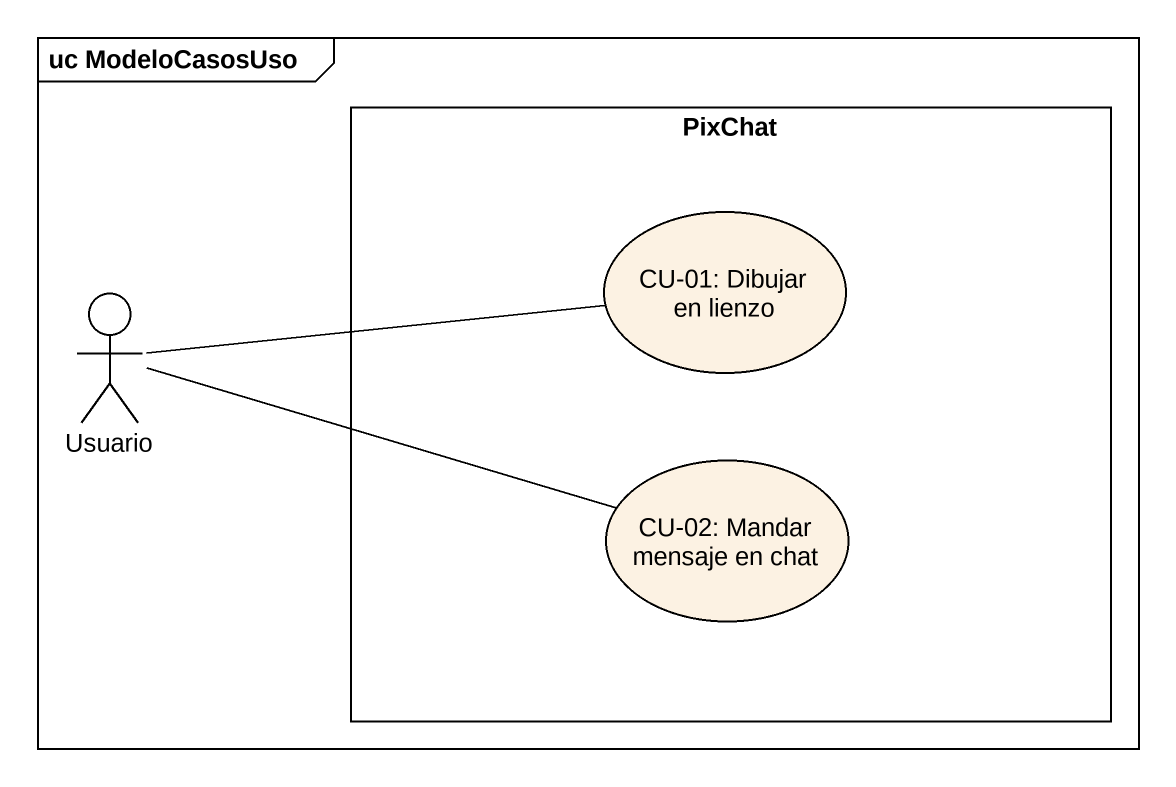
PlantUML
@startuml
mainframe uc ModeloCasosUso
rectangle PixChat {
  usecase "CU-01: Dibujar en lienzo" as CU_01_Dibujar_en_lienzo
  usecase "CU-02: Mandar mensaje en chat" as CU_02_Mandar_mensaje_en_chat
}
actor Usuario
Usuario -right- CU_01_Dibujar_en_lienzo
Usuario -right- CU_02_Mandar_mensaje_en_chat
@enduml
